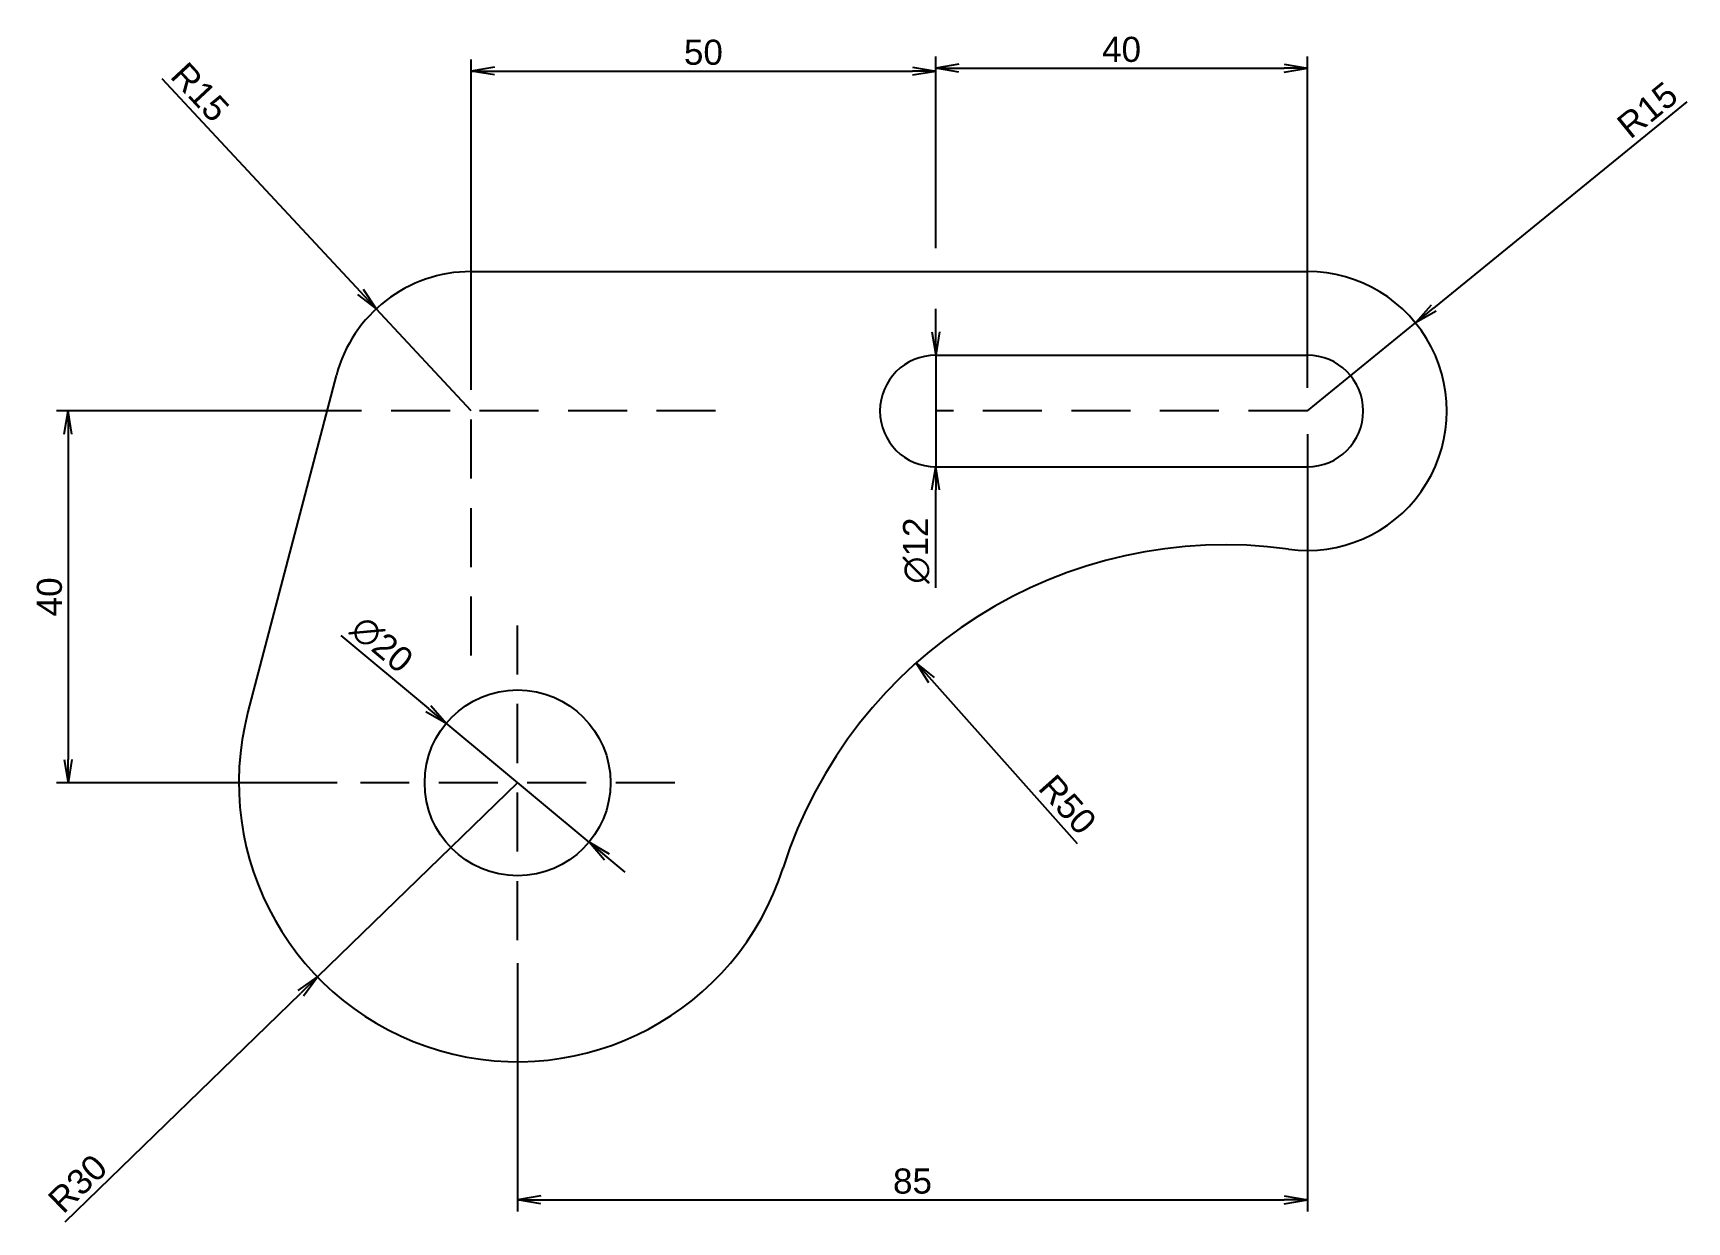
# Model space of a CAD drawing. Header units: millimetres. Extents: x 2208 to 2386, y 1658 to 1786.
import ezdxf

# ---------------------------------------------------------------- set-up
doc = ezdxf.new("R2010")
doc.units = ezdxf.units.MM
doc.linetypes.add('DASHED2', pattern=[9.525, 6.35, -3.175])
doc.styles.get("Standard").update_dxf_attribs({"font": 'arial.ttf'})
doc.dimstyles.new('ISO-25', dxfattribs={"dimtxt": 2.7, "dimasz": 2.5, "dimexe": 1.25, "dimexo": 2.5, "dimtad": 1, "dimtxsty": 'Standard', "dimblk": 'OPEN', "dimcen": 2.5, "dimadec": 0, "dimazin": 0, "dimtfac": 1, "dimtmove": 0, "dimatfit": 3, "dimfxl": 1, "dimarcsym": 0})

# ---------------------------------------------------------------- blocks, each defined once
blk = doc.blocks.new('_Open')
at = {"color": 0, "linetype": 'ByBlock', "lineweight": -2}
for p, q in [((-1, 0.167), (0, 0)), ((-1, -0.167), (0, 0)), ((0, 0), (-1, 0))]:
    blk.add_line(p, q, dxfattribs=at)
blk = doc.blocks.new('*D3')
at = {"color": 0, "lineweight": -2, "transparency": 16777216}
for p, q in [((2344.85, 1742.82), (2344.85, 1659.21)), ((2259.85, 1685.9), (2259.85, 1659.21)), ((2262.35, 1660.46), (2342.35, 1660.46))]:
    blk.add_line(p, q, dxfattribs=at)
at = {"layer": 'Defpoints', "color": 0, "transparency": 16777216}
for p in [(2344.85, 1745.32), (2259.85, 1688.4), (2344.85, 1660.46)]:
    blk.add_point(p, dxfattribs=at)
at = {"color": 0, "lineweight": -2, "transparency": 16777216, "xscale": 2.5, "yscale": 2.5, "zscale": 2.5, "rotation": 180}
blk.add_blockref('_Open', (2259.85, 1660.46), dxfattribs=at)
at = {"color": 0, "lineweight": -2, "transparency": 16777216, "xscale": 2.5, "yscale": 2.5, "zscale": 2.5}
blk.add_blockref('_Open', (2344.85, 1660.46), dxfattribs=at)
at = {"color": 0, "transparency": 16777216, "insert": (2302.35, 1662.46), "char_height": 2.7, "attachment_point": 5}
blk.add_mtext('85', dxfattribs=at)
blk = doc.blocks.new('*D4')
at = {"color": 0, "lineweight": -2, "transparency": 16777216}
for p, q in [((2236.84, 1745.32), (2210.23, 1745.32)), ((2211.48, 1742.82), (2211.48, 1707.82)), ((2240.44, 1705.32), (2210.23, 1705.32))]:
    blk.add_line(p, q, dxfattribs=at)
at = {"layer": 'Defpoints', "color": 0, "transparency": 16777216}
for p in [(2239.34, 1745.32), (2211.48, 1705.32), (2242.94, 1705.32)]:
    blk.add_point(p, dxfattribs=at)
at = {"color": 0, "lineweight": -2, "transparency": 16777216, "xscale": 2.5, "yscale": 2.5, "zscale": 2.5}
for p, rotation in [((2211.48, 1745.32), 90), ((2211.48, 1705.32), 270)]:
    blk.add_blockref('_Open', p, dxfattribs=dict(at, rotation=rotation))
at = {"color": 0, "transparency": 16777216, "insert": (2209.48, 1725.32), "char_height": 2.7, "attachment_point": 5, "rotation": 90}
blk.add_mtext('40', dxfattribs=at)
blk = doc.blocks.new('*D5')
at = {"color": 0, "lineweight": -2, "transparency": 16777216}
for p, q in [((2254.85, 1747.82), (2254.85, 1783.14)), ((2257.35, 1781.89), (2302.35, 1781.89)), ((2304.85, 1762.82), (2304.85, 1783.14))]:
    blk.add_line(p, q, dxfattribs=at)
at = {"layer": 'Defpoints', "color": 0, "transparency": 16777216}
for p in [(2304.85, 1781.89), (2304.85, 1760.32), (2254.85, 1745.32)]:
    blk.add_point(p, dxfattribs=at)
at = {"color": 0, "lineweight": -2, "transparency": 16777216, "xscale": 2.5, "yscale": 2.5, "zscale": 2.5, "rotation": 180}
blk.add_blockref('_Open', (2254.85, 1781.89), dxfattribs=at)
at = {"color": 0, "lineweight": -2, "transparency": 16777216, "xscale": 2.5, "yscale": 2.5, "zscale": 2.5}
blk.add_blockref('_Open', (2304.85, 1781.89), dxfattribs=at)
at = {"color": 0, "transparency": 16777216, "insert": (2279.85, 1783.89), "char_height": 2.7, "attachment_point": 5}
blk.add_mtext('50', dxfattribs=at)
blk = doc.blocks.new('*D6')
at = {"color": 0, "lineweight": -2, "transparency": 16777216}
for p, q in [((2304.85, 1762.82), (2304.85, 1783.44)), ((2344.85, 1747.82), (2344.85, 1783.44)), ((2307.35, 1782.19), (2342.35, 1782.19))]:
    blk.add_line(p, q, dxfattribs=at)
at = {"layer": 'Defpoints', "color": 0, "transparency": 16777216}
for p in [(2344.85, 1782.19), (2304.85, 1760.32), (2344.85, 1745.32)]:
    blk.add_point(p, dxfattribs=at)
at = {"color": 0, "lineweight": -2, "transparency": 16777216, "xscale": 2.5, "yscale": 2.5, "zscale": 2.5, "rotation": 180}
blk.add_blockref('_Open', (2304.85, 1782.19), dxfattribs=at)
at = {"color": 0, "lineweight": -2, "transparency": 16777216, "xscale": 2.5, "yscale": 2.5, "zscale": 2.5}
blk.add_blockref('_Open', (2344.85, 1782.19), dxfattribs=at)
at = {"color": 0, "transparency": 16777216, "insert": (2324.85, 1784.2), "char_height": 2.7, "attachment_point": 5}
blk.add_mtext('40', dxfattribs=at)
blk = doc.blocks.new('*D7')
at = {"color": 0, "lineweight": -2, "transparency": 16777216}
for p, q in [((2259.85, 1705.32), (2238.32, 1684.43)), ((2211.15, 1658.08), (2236.52, 1682.69))]:
    blk.add_line(p, q, dxfattribs=at)
at = {"layer": 'Defpoints', "color": 0, "transparency": 16777216}
for p in [(2259.85, 1705.32), (2238.32, 1684.43)]:
    blk.add_point(p, dxfattribs=at)
at = {"color": 0, "lineweight": -2, "transparency": 16777216, "xscale": 2.5, "yscale": 2.5, "zscale": 2.5, "rotation": 44.1199481916324}
blk.add_blockref('_Open', (2238.32, 1684.43), dxfattribs=at)
at = {"color": 0, "transparency": 16777216, "insert": (2212.51, 1662.2), "char_height": 2.7, "attachment_point": 5, "rotation": 44.1199}
blk.add_mtext('R30', dxfattribs=at)
blk = doc.blocks.new('*D8')
at = {"color": 0, "lineweight": -2, "transparency": 16777216}
for p, q in [((2385.69, 1778.57), (2358.42, 1756.37)), ((2344.85, 1745.32), (2356.49, 1754.79))]:
    blk.add_line(p, q, dxfattribs=at)
at = {"layer": 'Defpoints', "color": 0, "transparency": 16777216}
for p in [(2356.49, 1754.79), (2344.85, 1745.32)]:
    blk.add_point(p, dxfattribs=at)
at = {"color": 0, "lineweight": -2, "transparency": 16777216, "xscale": 2.5, "yscale": 2.5, "zscale": 2.5, "rotation": 219.1569816301786}
blk.add_blockref('_Open', (2356.49, 1754.79), dxfattribs=at)
at = {"color": 0, "transparency": 16777216, "insert": (2381.44, 1777.69), "char_height": 2.7, "attachment_point": 5, "rotation": 39.157}
blk.add_mtext('R15', dxfattribs=at)
blk = doc.blocks.new('*D9')
at = {"color": 0, "lineweight": -2, "transparency": 16777216}
for p, q in [((2221.58, 1781.08), (2242.93, 1758.13)), ((2254.85, 1745.32), (2244.64, 1756.3))]:
    blk.add_line(p, q, dxfattribs=at)
at = {"layer": 'Defpoints', "color": 0, "transparency": 16777216}
for p in [(2244.64, 1756.3), (2254.85, 1745.32)]:
    blk.add_point(p, dxfattribs=at)
at = {"color": 0, "lineweight": -2, "transparency": 16777216, "xscale": 2.5, "yscale": 2.5, "zscale": 2.5, "rotation": 312.9306867791116}
blk.add_blockref('_Open', (2244.64, 1756.3), dxfattribs=at)
at = {"color": 0, "transparency": 16777216, "insert": (2225.68, 1779.62), "char_height": 2.7, "attachment_point": 5, "rotation": 312.9307}
blk.add_mtext('R15', dxfattribs=at)
blk = doc.blocks.new('*D10')
at = {"color": 0, "lineweight": -2, "transparency": 16777216}
blk.add_line((2320.11, 1698.77), (2304.42, 1716.36), dxfattribs=at)
at = {"layer": 'Defpoints', "color": 0, "transparency": 16777216}
for p in [(2302.75, 1718.22), (2336.04, 1680.92)]:
    blk.add_point(p, dxfattribs=at)
at = {"color": 0, "lineweight": -2, "transparency": 16777216, "xscale": 2.5, "yscale": 2.5, "zscale": 2.5, "rotation": 131.7444213842343}
blk.add_blockref('_Open', (2302.75, 1718.22), dxfattribs=at)
at = {"color": 0, "transparency": 16777216, "insert": (2319.04, 1702.98), "char_height": 2.7, "attachment_point": 5, "rotation": 311.7444}
blk.add_mtext('R50', dxfattribs=at)
blk = doc.blocks.new('*D11')
at = {"color": 0, "lineweight": -2, "transparency": 16777216}
for p, q in [((2304.85, 1753.82), (2304.85, 1756.32)), ((2304.85, 1751.32), (2304.85, 1739.32)), ((2304.85, 1726.29), (2304.85, 1736.82))]:
    blk.add_line(p, q, dxfattribs=at)
at = {"layer": 'Defpoints', "color": 0, "transparency": 16777216}
for p in [(2304.85, 1751.32), (2304.85, 1739.32)]:
    blk.add_point(p, dxfattribs=at)
at = {"color": 0, "lineweight": -2, "transparency": 16777216, "xscale": 2.5, "yscale": 2.5, "zscale": 2.5}
for p, rotation in [((2304.85, 1751.32), 270), ((2304.85, 1739.32), 90)]:
    blk.add_blockref('_Open', p, dxfattribs=dict(at, rotation=rotation))
at = {"color": 0, "transparency": 16777216, "insert": (2302.77, 1730.3), "char_height": 2.7, "attachment_point": 5, "rotation": 90}
blk.add_mtext('∅12', dxfattribs=at)
blk = doc.blocks.new('*D12')
at = {"color": 0, "lineweight": -2, "transparency": 16777216}
for p, q in [((2240.82, 1721.18), (2250.25, 1713.32)), ((2267.54, 1698.92), (2252.17, 1711.72)), ((2269.46, 1697.32), (2271.38, 1695.72))]:
    blk.add_line(p, q, dxfattribs=at)
at = {"layer": 'Defpoints', "color": 0, "transparency": 16777216}
for p in [(2252.17, 1711.72), (2267.54, 1698.92)]:
    blk.add_point(p, dxfattribs=at)
at = {"color": 0, "lineweight": -2, "transparency": 16777216, "xscale": 2.5, "yscale": 2.5, "zscale": 2.5}
for p, rotation in [((2252.17, 1711.72), 320.2021193754322), ((2267.54, 1698.92), 140.2021193754321)]:
    blk.add_blockref('_Open', p, dxfattribs=dict(at, rotation=rotation))
at = {"color": 0, "transparency": 16777216, "insert": (2245.24, 1720.2), "char_height": 2.7, "attachment_point": 5, "rotation": 320.2021}
blk.add_mtext('∅20', dxfattribs=at)

msp = doc.modelspace()

# ---------------------------------------------------------------- linework, layer by layer
at = {"linetype": 'DASHED2'}
for p, q in [((2254.854, 1719.005), (2254.854, 1771.628)), ((2281.165, 1745.317), (2228.543, 1745.317)), ((2344.854, 1745.317), (2304.854, 1745.317)), ((2259.854, 1688.399), (2259.854, 1722.234)), ((2259.854, 1688.399), (2259.854, 1722.234)), ((2276.772, 1705.317), (2242.937, 1705.317)), ((2276.772, 1705.317), (2242.937, 1705.317))]:
    msp.add_line(p, q, dxfattribs=at)
for p, q in [((2254.854, 1760.317), (2304.854, 1760.317)), ((2304.854, 1760.317), (2344.854, 1760.317)), ((2304.854, 1751.317), (2344.854, 1751.317)), ((2230.839, 1712.94), (2240.346, 1749.128)), ((2304.854, 1739.317), (2344.854, 1739.317))]:
    msp.add_line(p, q)
msp.add_circle((2259.854, 1705.317), 10)
for centre, radius, start, end in [((2254.854, 1745.317), 15, 90, 165.27957), ((2254.854, 1745.317), 15, 90, 165.27957), ((2254.854, 1745.317), 15, 90, 165.27957), ((2254.854, 1745.317), 15, 90, 165.27957), ((2344.854, 1745.317), 15, 262.20865, 90), ((2304.854, 1745.317), 6, 90, 270), ((2344.854, 1745.317), 6, 270, 90), ((2336.042, 1680.917), 50, 82.20865, 162.24188), ((2259.854, 1705.317), 30, 165.27957, 342.24188)]:
    msp.add_arc(centre, radius, start, end)

# ---------------------------------------------------------------- dimensions: what is measured, and where the dimension line sits
for base, p1, p2, picture, middle in [((2304.854, 1781.89), (2254.854, 1745.317), (2304.854, 1760.317), '*D5', (2279.854, 1783.894)), ((2344.854, 1782.193), (2304.854, 1760.317), (2344.854, 1745.317), '*D6', (2324.854, 1784.196)), ((2344.854, 1660.459), (2259.854, 1688.399), (2344.854, 1745.317), '*D3', (2302.354, 1662.462))]:
    dim = msp.add_linear_dim(base=base, p1=p1, p2=p2, dimstyle='ISO-25')
    dim.commit()
    dim.dimension.update_dxf_attribs({"geometry": picture, "text_midpoint": middle})
for center, mpoint, picture, middle in [((2254.854, 1745.317), (2244.637, 1756.299), '*D9', (2224.212, 1778.256)), ((2344.854, 1745.317), (2356.485, 1754.788), '*D8', (2382.701, 1776.136)), ((2336.042, 1680.917), (2302.752, 1718.223), '*D10', (2317.548, 1701.642)), ((2259.854, 1705.317), (2238.318, 1684.432), '*D7', (2213.909, 1660.761))]:
    dim = msp.add_radius_dim(center=center, mpoint=mpoint, dimstyle='ISO-25')
    dim.commit()
    dim.dimension.update_dxf_attribs({"geometry": picture, "text_midpoint": middle, "dimtype": 164})
dim = msp.add_diameter_dim_2p(p1=(2304.854, 1751.317), p2=(2304.854, 1739.317), dimstyle='ISO-25')
dim.commit()
dim.dimension.update_dxf_attribs({"geometry": '*D11', "text_midpoint": (2302.775, 1730.303)})
dim = msp.add_linear_dim(base=(2211.484, 1705.317), p1=(2239.345, 1745.317), p2=(2242.937, 1705.317), angle=90, dimstyle='ISO-25')
dim.commit()
dim.dimension.update_dxf_attribs({"geometry": '*D4', "text_midpoint": (2209.481, 1725.317)})
dim = msp.add_diameter_dim_2p(p1=(2267.537, 1698.916), p2=(2252.171, 1711.717), dimstyle='ISO-25')
dim.commit()
dim.dimension.update_dxf_attribs({"geometry": '*D12', "text_midpoint": (2243.909, 1718.6), "dimtype": 163})

doc.saveas('drawing.dxf')
